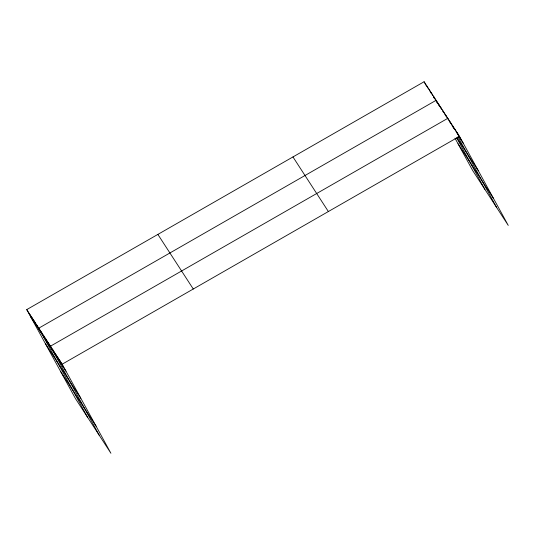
<?xml version="1.0" encoding="UTF-8"?>
<svg xmlns="http://www.w3.org/2000/svg" width="535" height="535" viewBox="0 0 535 535"><rect width="100%" height="100%" fill="white"/><g stroke="black" fill="none" stroke-linecap="round" stroke-linejoin="round"><path stroke-width="0.8" d="M26.75 309.604L62.16 364.201L110.912 453.259L75.509 398.662L26.75 309.604L424.088 81.741L459.491 136.338L508.25 225.395L472.84 170.799L454.964 138.15M62.16 364.201L459.491 136.338M458.662 136.151L463.337 143.36M457.124 138.003L478.156 170.431M458.02 143.728L493.43 198.325M292.966 156.936L328.37 211.532M157.872 234.41L193.275 289.007M30.595 316.626L65.999 371.223M45.415 343.697L80.825 398.294M60.689 371.591L96.093 426.188M457.157 132.733L461.003 139.755M454.817 129.129L457.893 134.746M452.483 125.524L454.79 129.737M450.142 121.926L453.606 128.239M450.497 123.237L447.808 118.322L50.471 346.185L99.229 435.243M457.953 136.846L496.567 207.379M445.474 114.717L447.775 118.93M443.134 111.113L445.822 116.028M440.8 107.508L441.95 109.615M442.719 111.019L443.488 112.424M438.459 103.91L440.766 108.123M439.202 105.923L436.125 100.306L38.787 328.169L87.546 417.226M456.696 137.883L484.884 189.363M433.718 96.594L437.563 103.616M431.31 92.883L432.848 95.685M433.617 97.089L434.387 98.493M428.903 89.164L431.21 93.378M426.495 85.453L428.033 88.262M424.088 81.741L426.395 85.954M59.82 360.597L63.665 367.619M57.486 356.992L61.331 364.014M55.145 353.394L58.99 360.409M52.811 349.79L56.656 356.812M48.137 342.581L51.982 349.602M45.796 338.976L49.641 345.998M43.462 335.378L47.307 342.4M41.128 331.774L44.967 338.795M36.38 324.457L40.225 331.479M33.972 320.746L37.818 327.768M31.565 317.034L35.41 324.056M29.157 313.316L33.003 320.338"/></g></svg>
